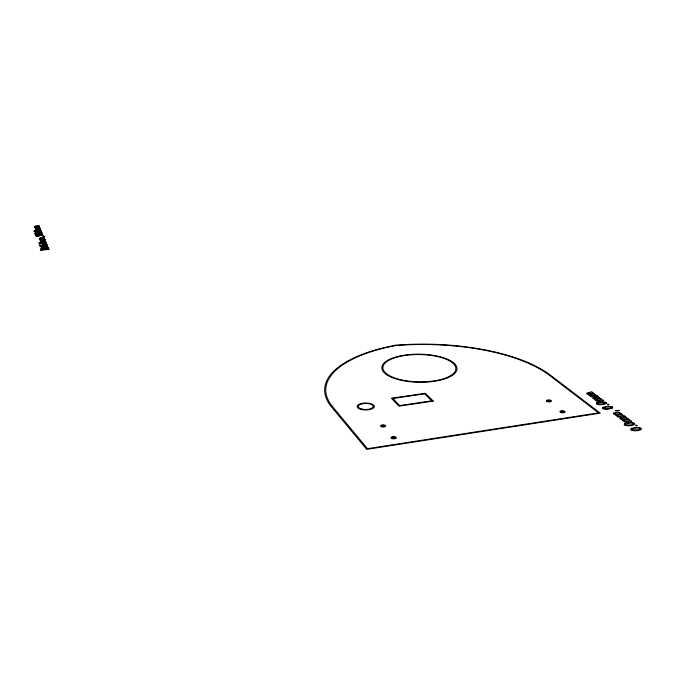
<?xml version="1.0" encoding="UTF-8"?>
<svg xmlns="http://www.w3.org/2000/svg" width="675" height="675" viewBox="0 0 675 675"><rect width="100%" height="100%" fill="white"/><g stroke="black" fill="none" stroke-linecap="round" stroke-linejoin="round"><path stroke-width="1.01" d="M44.702 239.574L40.095 240.629L41.209 240.983L40.416 241.388L41.335 242.198L45.782 241.734L45.503 241.093L41.032 241.448L44.989 240.832C46.212 239.887 41.808 241.422 40.711 240.688L41.065 240.443C55.038 238.418 30.679 239.92 44.035 238.621C45.25 237.676 40.871 239.203 39.783 238.477L40.137 238.233C49.081 237.642 41.479 236.917 39.167 238.418L40.272 238.773L39.487 239.169L40.399 239.971L44.837 239.558M39.69 227.644L35.412 228.082L34.535 227.332L35.311 226.96L34.239 226.631C36.399 225.239 43.951 225.872 35.176 226.454L35.589 226.901L39.125 226.336L39.386 226.935L35.134 227.391L39.437 227.053L39.968 228.285L36.053 228.53C49.984 228.175 26.097 230.023 40.112 229.314C42.137 229.871 33.986 230.42 36.408 229.753L35.108 228.707L39.715 227.694M593.89 398.031L593.882 398.537L595.603 399.052L599.932 398.292C604.53 400.148 598.379 398.242 596.143 399.617L596 400.132L597.729 400.655L602.201 399.887C608.479 400.882 593.806 402.258 597.274 400.756L594.911 399.988L595.274 399.17L592.802 398.41L592.886 397.642L597.299 396.866L597.822 396.284L599.586 397.592L593.89 398.031M587.748 393.432L587.731 393.938L589.427 394.436L593.755 393.272L595.536 394.588L589.958 394.993L590.515 395.812L595.958 395.255C602.159 396.242 587.621 397.583 591.072 396.115L588.735 395.356L589.106 394.554L586.668 393.803L586.752 393.052L591.663 391.719L593.392 393.002L587.748 393.432M43.208 235.499L42.39 235.921L42.736 235.372L40.728 235.178L38.72 236.25L35.952 236.216C34.636 235.263 36.686 235.027 36.788 236.107L40.171 235.027L43.208 235.499M42.609 234.115L41.791 234.529L42.137 233.989L40.137 233.795L38.062 234.858L35.378 234.824C34.071 233.879 36.112 233.643 36.214 234.723L39.58 233.651L42.609 234.115M620.173 418.078L620.131 418.897L622.738 419.715L622.401 420.601L624.907 421.428C621.363 423.082 636.626 421.538 629.977 420.5L625.371 421.327L623.548 420.753L623.666 420.196L628.45 419.47C631.192 420.981 626.729 417.158 627.539 418.787L623.067 419.597L621.253 419.04L621.236 418.492L626.197 417.741C628.763 419.167 624.333 415.513 625.286 417.04L620.173 418.078M613.567 413.125L613.516 413.935L616.089 414.745L615.743 415.606L618.216 416.424C614.722 418.044 629.8 416.526 623.253 415.505L618.671 416.323L616.874 415.758L617.001 415.218L621.751 414.492C624.451 415.986 620.072 412.223 620.857 413.826L616.418 414.619L614.63 414.079L614.613 413.539C617.119 411.936 623.16 414.096 618.646 412.104L613.567 413.125M631.091 428.439L630.863 429.891L634.373 430.827L638.035 430.608L641.25 429.553L641.14 428.288L636.947 427.351L631.091 428.439M48.634 248.712C31.421 251.201 45.402 249.919 48.701 249.32L49.14 249.514L48.634 248.712M624.502 423.487L624.265 424.913L627.725 425.832L631.361 425.613L634.559 424.575L634.458 423.335L630.315 422.423L624.502 423.487M602.902 407.253L602.615 408.594L605.939 409.463L612.605 408.265L612.562 407.093L608.58 406.24L602.902 407.253M596.793 402.663L596.506 403.988L599.788 404.84L606.412 403.667L606.369 402.511L602.438 401.667L596.793 402.663M43.706 236.782C40.458 237.33 47.731 236.436 43.706 236.782M46.229 242.502L44.71 243.245L38.728 243.287L44.17 242.131L46.229 242.502M41.909 232.495L40.416 233.204L34.594 233.246L39.909 232.141L41.909 232.495M41.023 230.453L39.547 231.154L33.75 231.196L39.032 230.108L41.023 230.453M640.676 428.313L639.866 429.393L637.352 429.924L631.285 429.84L632.264 428.768L634.964 428.203L638.617 427.84L640.676 428.313M634.002 423.36L633.184 424.415L630.686 424.946L624.679 424.862L625.658 423.807L628.341 423.259L631.96 422.896L634.002 423.36M612.115 407.118L611.288 408.122L608.842 408.62L603.02 408.552L604.007 407.557L606.631 407.033L612.115 407.118M605.931 402.536L605.104 403.515L602.674 404.013L596.903 403.945L597.89 402.967L600.497 402.443L605.931 402.536M39.293 243.008L40.23 243.481L41.833 242.933L39.293 243.008M35.151 232.985L36.062 233.432L37.623 232.909L35.151 232.985M34.307 230.934L35.21 231.382L36.762 230.867L34.307 230.934M43.327 246.113L42.896 246.561L43.529 246.89L39.884 246.383L41.361 247.075L44.812 247.126L47.79 246.105L43.327 246.113M45.571 243.464L46.659 243.464L45.571 243.464M42.711 244.645L42.28 245.084L42.913 245.422L39.277 244.915L40.753 245.599L44.187 245.649L47.157 244.637L42.711 244.645M40.373 231.356L41.428 231.356L40.373 231.356M45.925 242.519L42.744 242.983L45.925 242.519M41.605 232.512L38.5 232.959L41.605 232.512M40.728 230.47L37.64 230.909L40.728 230.47M48.448 247.666L44.947 248.746L40.871 248.468L44.339 247.404L48.448 247.666M47.453 246.122L43.453 246.628L47.453 246.122M46.82 244.654L42.829 245.16L46.82 244.654M617.051 410.358L617.034 411.126L615.583 410.476L619.532 410.527L617.051 410.358M636.01 425.199C634.804 426.625 639.461 425.317 636.01 425.199M607.778 404.241C606.555 405.557 611.077 404.35 607.778 404.241M48.136 247.683L41.175 248.442L48.136 247.683M395.145 345.229L382.303 348.064A137.388 53.333 1.7 0 0 331.518 406.915L366.711 449.364L600.252 413.159L550.319 375.081A137.928 54.304 1.1 0 0 409.936 344.36L395.145 345.229M598.556 412.864L367.47 448.664L332.64 406.763A136.223 52.886 1.7 0 1 395.525 345.583A136.763 53.848 1.1 0 1 549.315 375.241L598.556 412.864M431.747 400.823L399.642 405.548L392.884 398.495L424.617 393.879L431.747 400.823M433.291 401.102L398.967 406.164L391.382 398.216L425.25 393.289L433.291 401.102M398.967 379.78A37.589 14.065 0.8 0 0 456.95 369.352A37.589 14.065 0.8 0 0 402.334 355.489A37.589 14.065 0.8 0 0 398.967 379.78M399.549 379.409A36.475 13.643 0.8 0 0 455.827 369.309A36.475 13.643 0.8 0 0 402.857 355.835A36.475 13.643 0.8 0 0 399.549 379.409M360.222 409.168A8.64 3.493 -0.1 0 0 374.271 407.076A8.64 3.493 -0.1 0 0 362.779 403.211A8.64 3.493 -0.1 0 0 360.222 409.168M360.973 408.797A7.45 3.012 -0.1 0 0 373.098 406.991A7.45 3.012 -0.1 0 0 363.192 403.658A7.45 3.012 -0.1 0 0 360.973 408.797M392.099 438.598A2.641 1.122 0.7 0 0 396.276 437.839A2.641 1.122 0.7 0 0 392.563 436.666A2.641 1.122 0.7 0 0 392.099 438.598M392.833 438.168A1.384 0.591 0.7 0 0 395.018 437.771A1.384 0.591 0.7 0 0 393.078 437.155A1.384 0.591 0.7 0 0 392.833 438.168M381.637 426.802A2.59 1.08 0.4 0 0 385.712 426.052A2.59 1.08 0.4 0 0 382.067 424.946A2.59 1.08 0.4 0 0 381.637 426.802M382.345 426.389A1.358 0.565 0.4 0 0 384.488 425.993A1.358 0.565 0.4 0 0 382.573 425.41A1.358 0.565 0.4 0 0 382.345 426.389M547.147 401.524A2.548 0.987 3.4 0 0 551.424 401.304A2.548 0.987 3.4 0 0 548.336 399.929A2.548 0.987 3.4 0 0 547.147 401.524M548.016 401.237A1.333 0.515 3.4 0 0 550.252 401.119A1.333 0.515 3.4 0 0 548.64 400.402A1.333 0.515 3.4 0 0 548.016 401.237M560.782 412.459A2.607 1.029 3.7 0 0 565.051 412.113A2.607 1.029 3.7 0 0 561.642 410.754A2.607 1.029 3.7 0 0 560.782 412.459M561.6 412.13A1.367 0.54 3.7 0 0 563.827 411.952A1.367 0.54 3.7 0 0 562.047 411.244A1.367 0.54 3.7 0 0 561.6 412.13"/></g></svg>
